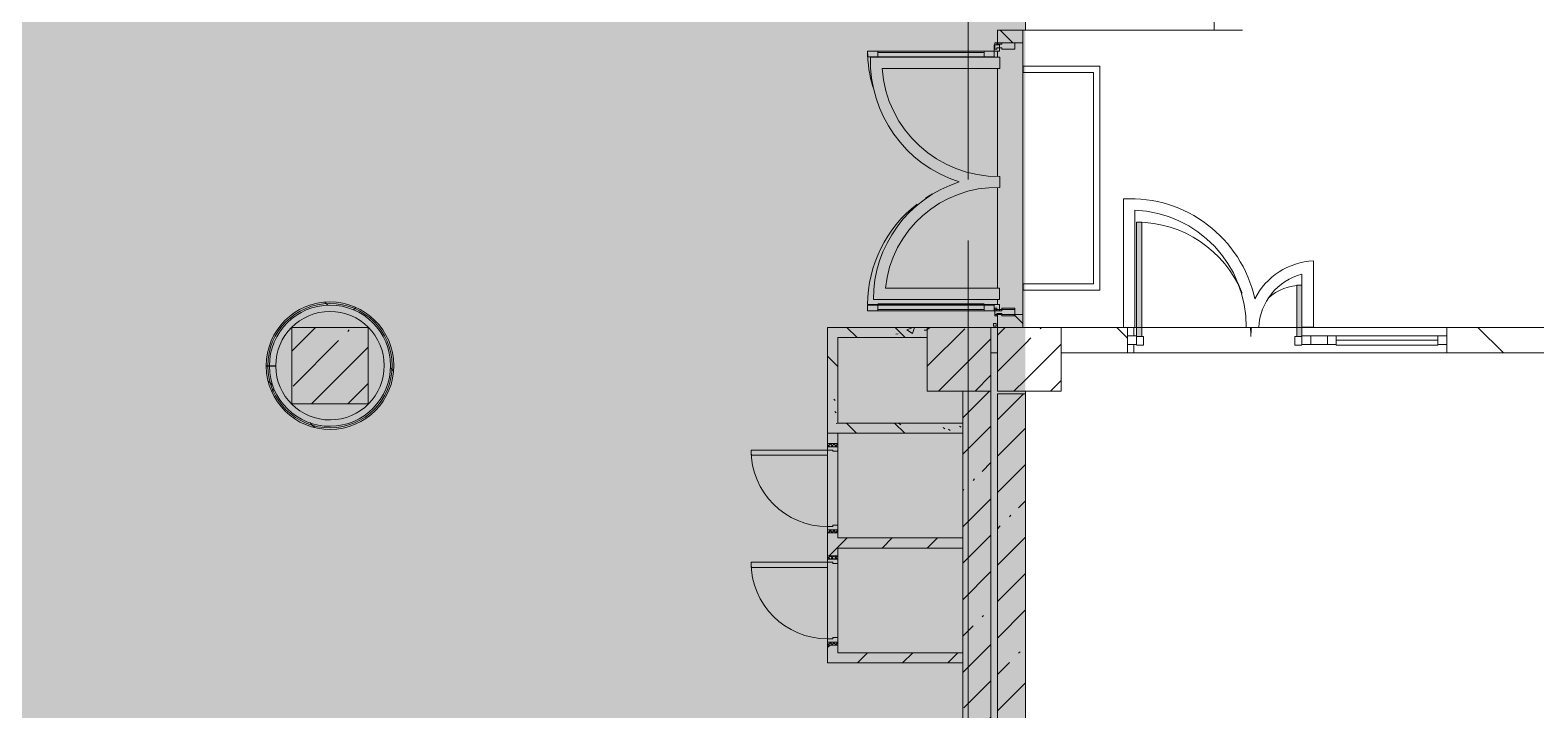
# Model space of a CAD drawing. Header units: millimetres. Extents: x -3245 to 186632, y -8553 to 29000.
# Drawn here: x 90582 to 102382, y 4902 to 10230 of the extents above; entities that cross this region are included whole.
import ezdxf

# ---------------------------------------------------------------- set-up
doc = ezdxf.new("R2010")
doc.units = ezdxf.units.MM
doc.linetypes.add('Осевая', pattern=[3175, 635, -476.25, 1587.5, -476.25])
doc.layers.add('A-DETL-GENF-3', color=7, linetype='Continuous', lineweight=9, true_color=0xc0c0c0, transparency=0.4)
for name, color, linetype, lineweight, true_color in [('A-DETL-GENF-4', 7, 'Continuous', 5, 0xe2e2e2), ('A-DETL-GENF-5', 7, 'Continuous', 5, 0xaaaaaa), ('A-DETL-GENF-6', 7, 'Continuous', 5, 0xb7b7b7), ('A-DOOR-2', 7, 'Continuous', 5, 0xaaaaaa), ('A-DOOR-3', 7, 'Continuous', 5, 0xe2e2e2), ('A-DOOR-4', 7, 'Continuous', 5, 0xb7b7b7), ('A-DOOR-FRAM-2', 7, 'Continuous', 5, 0xe2e2e2), ('A-DOOR-FRAM-3', 7, 'Continuous', 5, 0xaaaaaa), ('A-DOOR-FRAM-4', 7, 'Continuous', 5, 0xb7b7b7), ('A-FLOR-1', 7, 'Continuous', 5, 0xb7b7b7), ('A-FLOR-2', 7, 'Continuous', 5, 0xaaaaaa), ('A-GLAZ-CWMG-2', 7, 'Continuous', 5, 0x737373), ('A-WALL-8', 7, 'Continuous', 9, 0x737373), ('A-WALL-9', 7, 'Continuous', 5, 0x737373), ('I-WALL-27', 7, 'Continuous', 5, 0xe7e7e7), ('I-WALL-30', 7, 'Continuous', 5, 0x737373), ('I-WALL-31', 7, 'Continuous', 5, 0x787878), ('S-COLS-1', 7, 'Continuous', 5, 0x737373)]:
    doc.layers.add(name, color=color, linetype=linetype, lineweight=lineweight, true_color=true_color)
for name, color, linetype, lineweight in [('A-GLAZ-CURT-3', 7, 'Continuous', 5), ('A-GLAZ-CWMG-4', 7, 'Continuous', 5), ('I-WALL-29', 7, 'Continuous', 5), ('S-COLS-2', 7, 'Continuous', 5), ('Оси', 7, 'Continuous', 9), ('Оси-2', 7, 'Осевая', 9)]:
    doc.layers.add(name, color=color, linetype=linetype, lineweight=lineweight)
pattern_1 = [(45, (-38790, -7650), (-285.123, 285.123), []), (45, (-38504.88, -7650), (-285.123, 285.123), [504.031, -100.806, 16.764, -84.042])]
pattern_2 = [(45, (59622.45, 0), (-285.123, 285.123), []), (45, (59907.57, 0), (-285.123, 285.123), [504.031, -100.806, 16.764, -84.042])]
pattern_3 = [(135, (59622.45, 0), (-353.5534, -353.5534), [])]
pattern_4 = [(135, (59622.45, 0), (-377.171, -377.171), [533.4, -88.9, 17.78, -88.9]), (135, (59622.45, 376.94), (-377.171, -377.171), []), (50, (59622.45, 0), (637.6445, -55.7866), [66.675, -733.425]), (355, (59622.45, 0), (-123.349, 668.699), [53.34, -586.74]), (100.451, (59675.6, -4.65), (514.299, 612.908), [56.665, -623.315]), (46.184, (59622.45, 177.8), (948.776, -147.15), [100.012, -1100.137]), (96.636, (59701.5, 165.5), (830.91, 865.997), [84.998, -934.973]), (351.184, (59622.45, 177.8), (830.918, 865.988), [80.01, -880.11]), (21, (59711.35, 133.35), (530.6506, -357.928), [66.675, -733.425]), (326, (59711.35, 133.35), (216.308, 644.658), [53.34, -586.74]), (71.451, (59755.6, 103.5), (746.96, 286.724), [56.665, -623.315]), (37.5, (59622.45, 0), (10.8105, 295.9426), [16.764, -562.864, 16.764, -578.866, -588.962]), (37.5, (59622.45, 0), (10.8105, 295.9426), [-1175.258, 16.764, -572.198]), (7.5, (59622.45, 0), (233.8692, 350.6318), [16.764, -322.834, 16.764, -549.529, -224.472]), (7.5, (59622.45, 0), (233.8692, 350.6318), [-905.891, 16.764, -207.708]), (327.5, (59424.2, 0), (474.5678, -20.0513), [16.764, -205.486, 16.764, -676.656, -920.115]), (327.5, (59424.2, 0), (474.5678, -20.0513), [-915.67, 16.764, -903.351]), (317.5, (59335.3, 0), (518.452, 88.9934), [16.764, -272.161, 16.764, -443.738, -653.415]), (317.5, (59335.3, 0), (518.452, 88.9934), [-749.427, 16.764, -636.651])]
pattern_5 = [(45, (59622.45, 0), (-176.7767, 176.7767), [])]
pattern_6 = [(135, (1951.41, 104.685), (-14.14214, -14.14214), []), (225, (1951.41, 104.685), (14.14214, -14.14214), [])]
pattern_7 = [(45, (-171.384, 104.685), (-14.1421, 14.1421), []), (135, (-171.384, 104.685), (-14.1421, -14.1421), [])]
pattern_8 = [(45, (59622.45, 0), (-530.33, 530.33), []), (135, (59622.45, 0), (-530.33, -530.33), [])]

# ---------------------------------------------------------------- blocks, each defined once
blk = doc.blocks.new('BSC_Колонна _Прямоугольная - 500х500-23286270-2_4_1_птичка')
at = {"layer": 'S-COLS-2'}
h = blk.add_hatch(dxfattribs=at)
h.set_pattern_fill('FP_105', color=256, style=0, pattern_type=2)
h.set_pattern_definition(pattern_1)
h.paths.add_polyline_path([(-30, -250), (-30, 250), (-250, 250), (-250, -250)])
h = blk.add_hatch(dxfattribs=at)
h.set_pattern_fill('FP_105', color=256, style=0, pattern_type=2)
h.set_pattern_definition(pattern_1)
h.paths.add_polyline_path([(-30, -250), (250, -250), (250, 250), (-30, 250), (-30, 100)])
at = {"layer": 'S-COLS-1'}
for p, q in [((-30, 250), (-250, 250)), ((-250, 250), (-250, -250)), ((-250, -250), (-30, -250))]:
    blk.add_line(p, q, dxfattribs=at)
at = {"layer": 'S-COLS-2'}
for p, q in [((250, 250), (-30, 250)), ((250, -250), (250, 250)), ((-30, -250), (250, -250))]:
    blk.add_line(p, q, dxfattribs=at)
blk = doc.blocks.new('BSC_Колонна _Прямоугольная - 600х600-V131-2_4_1_птичка')
at = {"layer": 'S-COLS-2'}
h = blk.add_hatch(dxfattribs=at)
h.set_pattern_fill('FP_149', color=256, style=0, pattern_type=2)
h.set_pattern_definition([(45, (-33310, -7600), (-285.123, 285.123), []), (45, (-33024.88, -7600), (-285.123, 285.123), [504.031, -100.806, 16.764, -84.042])])
h.paths.add_polyline_path([(-135, -300), (300, -300), (300, 300), (-300, 300), (-300, -300)])
at = {"layer": 'S-COLS-1'}
for p, q in [((300, 300), (-300, 300)), ((-300, 300), (-300, -300)), ((300, -300), (300, 300)), ((-300, -300), (300, -300))]:
    blk.add_line(p, q, dxfattribs=at)
blk = doc.blocks.new('BSC_Колонна _Прямоугольная - 500х500-V177-2_4_1_птичка')
at = {"layer": 'S-COLS-2'}
h = blk.add_hatch(dxfattribs=at)
h.set_pattern_fill('FP_183', color=256, style=0, pattern_type=2)
h.set_pattern_definition([(45, (-38240, -7650), (-285.123, 285.123), []), (45, (-37954.88, -7650), (-285.123, 285.123), [504.031, -100.806, 16.764, -84.042])])
h.paths.add_polyline_path([(-250, -250), (250, -250), (250, 250), (-250, 250), (-250, 100)])
at = {"layer": 'S-COLS-1'}
for p, q in [((250, 250), (-250, 250)), ((-250, 250), (-250, -250)), ((250, -250), (250, 250)), ((-250, -250), (250, -250))]:
    blk.add_line(p, q, dxfattribs=at)
blk = doc.blocks.new('110_Дверь_СКБ_1Ст - д-18 700x2100h_Технический шкаф ЭОМ и СС-21511926-2_4_1_птичка')
at = {"layer": 'A-DOOR-2'}
h = blk.add_hatch(dxfattribs=at)
h.set_pattern_fill('FP_55', color=256, style=0, pattern_type=2)
h.set_pattern_definition(pattern_6)
h.paths.add_polyline_path([(337.5, -40), (362.5, -40), (362.5, 40), (337.5, 40)])
at = {"layer": 'A-DOOR-3'}
h = blk.add_hatch(color=256, dxfattribs=at)
h.paths.add_polyline_path([(-312.5, -40), (-277.5, -40), (-277.5, 0), (-287.5, 0), (-287.5, 40), (-312.5, 40)])
h.paths.add_polyline_path([(302.5, -40), (337.5, -40), (337.5, 40), (312.5, 40), (312.5, 0), (302.5, 0)])
at = {"layer": 'A-DOOR-FRAM-2'}
blk.add_hatch(color=256, dxfattribs=at).paths.add_polyline_path([(272.5, 640), (272.5, 40), (312.5, 40), (312.5, 640)])
at = {"layer": 'A-DOOR-FRAM-3'}
h = blk.add_hatch(dxfattribs=at)
h.set_pattern_fill('FP_56', color=256, style=0, pattern_type=2)
h.set_pattern_definition(pattern_7)
h.paths.add_polyline_path([(-337.5, -40), (-312.5, -40), (-312.5, 40), (-337.5, 40)])
at = {"layer": 'A-DOOR-4'}
for p, q in [((312.5, 640), (272.5, 640)), ((272.5, 640), (272.5, 40)), ((312.5, 40), (312.5, 640)), ((272.5, 40), (312.5, 40))]:
    blk.add_line(p, q, dxfattribs=at)
blk.add_arc((312.5, 40), 600, 90, 180, dxfattribs=at)
at = {"layer": 'A-DOOR-FRAM-4'}
for p, q in [((-312.5, 40), (-337.5, 40)), ((-337.5, 40), (-337.5, -40)), ((-287.5, 40), (-312.5, 40)), ((-312.5, 40), (-312.5, -40)), ((-312.5, -40), (-312.5, 40)), ((-287.5, 0), (-287.5, 40)), ((-287.5, 40), (272.5, 40)), ((312.5, 40), (312.5, 0)), ((337.5, 40), (312.5, 40)), ((337.5, -40), (337.5, 40)), ((362.5, 40), (337.5, 40)), ((337.5, 40), (337.5, -40)), ((362.5, -40), (362.5, 40)), ((-337.5, -40), (-312.5, -40)), ((-312.5, -40), (-277.5, -40)), ((-277.5, 0), (-287.5, 0)), ((-277.5, -40), (-277.5, 0)), ((302.5, -40), (-277.5, -40)), ((312.5, 0), (302.5, 0)), ((302.5, 0), (302.5, -40)), ((302.5, -40), (337.5, -40)), ((337.5, -40), (362.5, -40))]:
    blk.add_line(p, q, dxfattribs=at)
blk = doc.blocks.new('110_Дверь_СКБ_1Ст - д-18 700x2100h_Технический шкаф ЭОМ и СС-V188-2_4_1_птичка')
at = {"layer": 'A-DOOR-2'}
h = blk.add_hatch(dxfattribs=at)
h.set_pattern_fill('FP_55', color=256, style=0, pattern_type=2)
h.set_pattern_definition(pattern_6)
h.paths.add_polyline_path([(337.5, 40), (337.5, -40), (362.5, -40), (362.5, 40)])
at = {"layer": 'A-DOOR-3'}
h = blk.add_hatch(color=256, dxfattribs=at)
h.paths.add_polyline_path([(-312.5, -40), (-277.5, -40), (-277.5, 0), (-287.5, 0), (-287.5, 40), (-312.5, 40)])
h.paths.add_polyline_path([(302.5, 0), (302.5, -40), (337.5, -34.6), (337.5, 40), (312.5, 40), (312.5, 0)])
at = {"layer": 'A-DOOR-FRAM-2'}
blk.add_hatch(color=256, dxfattribs=at).paths.add_polyline_path([(272.5, 640), (272.5, 40), (312.5, 40), (312.5, 640)])
at = {"layer": 'A-DOOR-FRAM-3'}
h = blk.add_hatch(dxfattribs=at)
h.set_pattern_fill('FP_56', color=256, style=0, pattern_type=2)
h.set_pattern_definition(pattern_7)
h.paths.add_polyline_path([(-337.5, -40), (-312.5, -40), (-312.5, 40), (-337.5, 40)])
at = {"layer": 'A-DOOR-4'}
for p, q in [((312.5, 640), (272.5, 640)), ((272.5, 640), (272.5, 40)), ((312.5, 40), (312.5, 640)), ((272.5, 40), (312.5, 40))]:
    blk.add_line(p, q, dxfattribs=at)
blk.add_arc((312.5, 40), 600, 90, 180, dxfattribs=at)
at = {"layer": 'A-DOOR-FRAM-4'}
for p, q in [((-312.5, 40), (-337.5, 40)), ((-337.5, 40), (-337.5, -40)), ((-287.5, 40), (-312.5, 40)), ((-312.5, 40), (-312.5, -40)), ((-312.5, -40), (-312.5, 40)), ((-287.5, 0), (-287.5, 40)), ((-287.5, 40), (272.5, 40)), ((312.5, 40), (312.5, 0)), ((337.5, 40), (312.5, 40)), ((337.5, -34.6), (337.5, 40)), ((362.5, 40), (337.5, 40)), ((337.5, 40), (337.5, -34.6)), ((362.5, -40), (362.5, 40)), ((-337.5, -40), (-312.5, -40)), ((-312.5, -40), (-277.5, -40)), ((-277.5, 0), (-287.5, 0)), ((-277.5, -40), (-277.5, 0)), ((302.5, -40), (-277.5, -40)), ((312.5, 0), (302.5, 0)), ((302.5, 0), (302.5, -40)), ((302.5, -40), (337.5, -40)), ((337.5, -40), (362.5, -40))]:
    blk.add_line(p, q, dxfattribs=at)
blk = doc.blocks.new('Прямоугольный импост - Импост структурный с накладкой - 160мм Темный-31239214-2_4_1_птичка')
at = {"layer": 'A-GLAZ-CWMG-2'}
for p, q in [((-50, 0), (-50, 17)), ((-50, 17), (0, 17)), ((-40, 0), (-50, 0)), ((-40, -40), (-40, 0)), ((0, 0), (-10, 0)), ((-10, 0), (-10, -40)), ((0, 17), (0, 0)), ((-50, -140), (-50, -40)), ((-50, -40), (-40, -40)), ((-10, -40), (0, -40)), ((0, -40), (0, -140)), ((0, -140), (-50, -140))]:
    blk.add_line(p, q, dxfattribs=at)
blk = doc.blocks.new('Дверь_Витражная_остекление_ - ДВН_ДАО_Главный вход_1800 в свету 5-32258809-2_4_1_птичка')
at = {"layer": 'A-DETL-GENF-4'}
for points in [[(-947.5, -723.4), (-947.5, -20), (-992.5, -20), (-992.5, -1012.5), (-947.5, -1012.5)], [(1042.5, -1012.5), (1042.5, -20), (997.5, -20), (997.5, -1012.5)]]:
    blk.add_hatch(color=256, dxfattribs=at).paths.add_polyline_path(points)
at = {"layer": 'A-DETL-GENF-6'}
for p, q in [((-947.5, -20), (-992.5, -20)), ((-992.5, -1012.5), (-992.5, -20)), ((-947.5, -20), (-992.5, -20)), ((-992.5, -20), (-992.5, -1012.5)), ((-992.5, -100), (-947.5, -100)), ((-982.5, -932.5), (-982.5, -100)), ((-947.5, -1012.5), (-947.5, -20)), ((-947.5, -1012.5), (-947.5, -20)), ((988.5, -932.5), (988.5, -100)), ((997.5, -1012.5), (997.5, -20)), ((997.5, -20), (997.5, -1012.5)), ((1042.5, -100), (997.5, -100)), ((1032.5, -932.5), (1032.5, -100)), ((1042.5, -1012.5), (1042.5, -20)), ((1042.5, -1012.5), (1042.5, -20)), ((-992.5, -932.5), (-947.5, -932.5)), ((1042.5, -932.5), (997.5, -932.5)), ((-992.5, -1012.5), (-947.5, -1012.5)), ((-992.5, -1012.5), (-947.5, -1012.5)), ((1042.5, -1012.5), (997.5, -1012.5)), ((997.5, -1012.5), (1042.5, -1012.5))]:
    blk.add_line(p, q, dxfattribs=at)
at = {"layer": 'A-DOOR-4'}
for p, q in [((-1042.5, 20), (-992.5, 20)), ((-1042.5, -20), (-1042.5, 20)), ((-992.5, 20), (-992.5, -20)), ((992.5, 20), (1042.5, 20)), ((992.5, -20), (992.5, 20)), ((1042.5, 20), (1042.5, -20)), ((-992.5, -20), (-1042.5, -20)), ((-992.5, -1012.5), (-992.5, -20)), ((992.5, -1012.5), (992.5, -20)), ((1042.5, -20), (992.5, -20))]:
    blk.add_line(p, q, dxfattribs=at)
for centre, start, end in [((992.5, -20), 209.21115, 212.8228), ((992.5, -20), 217.57984, 270), ((-992.5, -20), 270, 286.54233)]:
    blk.add_arc(centre, 992.5, start, end, dxfattribs=at)
blk = doc.blocks.new('Прямоугольный импост - Импост структурный с накладкой - 160мм Темный-31915521-2_4_1_птичка')
at = {"layer": 'A-GLAZ-CWMG-2'}
for p, q in [((-25, 0), (-25, 17)), ((-25, 17), (25, 17)), ((-15, 0), (-25, 0)), ((-15, -40), (-15, 0)), ((25, 0), (15, 0)), ((15, 0), (15, -40)), ((25, 17), (25, 0)), ((-25, -140), (-25, -40)), ((-25, -40), (-15, -40)), ((15, -40), (25, -40)), ((25, -40), (25, -140)), ((25, -140), (-25, -140))]:
    blk.add_line(p, q, dxfattribs=at)
blk = doc.blocks.new('Прямоугольный импост - Импост структурный с накладкой - 160мм Темный-31239248-2_4_1_птичка')
at = {"layer": 'A-GLAZ-CWMG-2'}
for p, q in [((0, 17), (-50, 17)), ((-50, 17), (-50, 0)), ((-50, 0), (-40, 0)), ((-40, 0), (-40, -40)), ((-10, -40), (-10, 0)), ((-10, 0), (0, 0)), ((0, 0), (0, 17)), ((-40, -40), (-50, -40)), ((-50, -40), (-50, -140)), ((0, -40), (-10, -40)), ((0, -140), (0, -40)), ((-50, -140), (0, -140))]:
    blk.add_line(p, q, dxfattribs=at)
blk = doc.blocks.new('Прямоугольный импост - 50 x 70 мм-V248-2_4_1_птичка')
at = {"layer": 'A-GLAZ-CWMG-4'}
for p, q in [((-70, 35), (0, 35)), ((-70, -35), (-70, 35)), ((0, 35), (0, -35)), ((0, -35), (-70, -35))]:
    blk.add_line(p, q, dxfattribs=at)
blk = doc.blocks.new('Дверь_Витражная_остекление_ - ДВН_ДАО_Главный вход_1200 в свету-V249-2_4_1_птичка')
at = {"layer": 'A-DOOR-3'}
for points in [[(-647.5, 30), (-607.5, 30), (-610.8, 925), (-647.5, 925), (-647.5, 35)], [(647.5, 30), (647.5, 430), (607.5, 430), (607.5, 30)]]:
    blk.add_hatch(color=256, dxfattribs=at).paths.add_polyline_path(points)
at = {"layer": 'A-DETL-GENF-5'}
for p, q in [((-607.5, 925), (-647.5, 925)), ((-647.5, 925), (-647.5, 35)), ((-607.5, 30), (-607.5, 925)), ((647.5, 430), (607.5, 430)), ((607.5, 430), (607.5, 30)), ((647.5, 35), (647.5, 430)), ((-647.5, 30), (-607.5, 30)), ((-592.5, 30), (-647.5, 30)), ((-592.5, -40), (-592.5, 30)), ((592.5, -40), (592.5, 30)), ((592.5, 30), (647.5, 30)), ((607.5, 30), (647.5, 30)), ((-647.5, -40), (-592.5, -40)), ((647.5, -40), (592.5, -40))]:
    blk.add_line(p, q, dxfattribs=at)
at = {"layer": 'A-DOOR-2'}
for p, q in [((-647.5, 925), (-647.5, 35)), ((647.5, 430), (647.5, 35))]:
    blk.add_line(p, q, dxfattribs=at)
for centre, radius, start, end in [((-647.5, 30), 895, 22.29231, 90), ((647.5, 30), 400, 90, 131.44756), ((-647.5, 30), 895, 360, 4.55581), ((647.5, 30), 400, 169.71082, 180)]:
    blk.add_arc(centre, radius, start, end, dxfattribs=at)
blk = doc.blocks.new('Системная панель - Стемалит - 40мм-V250-2_4_1_птичка')
at = {"layer": 'A-GLAZ-CURT-3'}
for p, q in [((65, 35), (-65, 35)), ((-65, 35), (-65, -35)), ((65, -35), (65, 35)), ((-65, -35), (65, -35))]:
    blk.add_line(p, q, dxfattribs=at)
blk = doc.blocks.new('Прямоугольный импост - 50 x 70 мм-V251-2_4_1_птичка')
at = {"layer": 'A-GLAZ-CWMG-4'}
for p, q in [((-35, 35), (35, 35)), ((-35, -35), (-35, 35)), ((35, 35), (35, -35)), ((35, -35), (-35, -35))]:
    blk.add_line(p, q, dxfattribs=at)
blk = doc.blocks.new('Прямоугольный импост - 50 x 70 мм-V252-2_4_1_птичка')
at = {"layer": 'A-GLAZ-CWMG-4'}
for p, q in [((0, 35), (-70, 35)), ((-70, 35), (-70, -35)), ((0, -35), (0, 35)), ((-70, -35), (0, -35))]:
    blk.add_line(p, q, dxfattribs=at)
blk = doc.blocks.new('Системная панель - Стекло - 40мм-V253-2_4_1_птичка')
at = {"layer": 'A-GLAZ-CURT-3'}
for p, q in [((397.5, 0), (-397.5, 0)), ((-397.5, 0), (-397.5, -40)), ((397.5, -40), (397.5, 0)), ((-397.5, -40), (397.5, -40))]:
    blk.add_line(p, q, dxfattribs=at)
blk = doc.blocks.new('Прямоугольный импост - 50 x 70 мм-V254-2_4_1_птичка')
at = {"layer": 'A-GLAZ-CWMG-4'}
for p, q in [((-35, 35), (35, 35)), ((-35, -35), (-35, 35)), ((35, 35), (35, -35)), ((35, -35), (-35, -35))]:
    blk.add_line(p, q, dxfattribs=at)
blk = doc.blocks.new('Прямоугольный импост - 50 x 70 мм-V255-2_4_1_птичка')
at = {"layer": 'A-GLAZ-CWMG-4'}
blk.add_line((41991, 7835), (41196, 7835), dxfattribs=at)

msp = doc.modelspace()

# ---------------------------------------------------------------- hatches: boundary and pattern name
at = {"layer": 'A-DETL-GENF-3'}
msp.add_hatch(color=256, dxfattribs=at).paths.add_polyline_path([(92797.5, -280), (98382.4, -280), (98382.4, 23777.7), (93482.4, 23777.7), (93482.4, 27350), (63474.4, 27350), (63474.4, 15358), (59354.4, 15358), (59354.4, -280), (91870, -280)])
at = {"layer": 'I-WALL-27'}
msp.add_hatch(color=256, dxfattribs=at).paths.add_polyline_path([(92954.6, 7125.5), (93030.3, 7135.2), (93134.7, 7171.9), (93172.3, 7190), (93234.9, 7233.7), (93289.6, 7286.9), (93335.2, 7348.2), (93370.3, 7415.9), (93394.2, 7488.5), (93406.1, 7563.9), (93405.7, 7640.2), (93393.2, 7715.5), (93368.7, 7787.8), (93333, 7855.3), (93261.2, 7940.7), (93231.7, 7968.9), (93168.8, 8012), (93099.7, 8044.6), (93026.3, 8065.6), (92950.5, 8074.7), (92874.3, 8071.4), (92797.5, 8055.2), (92728.2, 8028.8), (92662.1, 7990.6), (92603, 7942.2), (92552.5, 7885), (92511.7, 7820.5), (92481.8, 7750.2), (92463.6, 7676.1), (92457.4, 7600), (92507.4, 7600), (92513.5, 7671.7), (92535.7, 7750.3), (92561.3, 7807), (92601.5, 7866.7), (92651.3, 7918.7), (92709.1, 7961.6), (92797.5, 8001.5), (92842.1, 8015.3), (92913.5, 8024.6), (92985.5, 8021.7), (93055.9, 8006.7), (93122.7, 7980), (93184.1, 7942.5), (93238.3, 7895.1), (93283.7, 7839.2), (93328.4, 7750.3), (93343.3, 7708.7), (93355.8, 7637.8), (93356.1, 7565.8), (93344.2, 7494.8), (93320.6, 7426.8), (93285.8, 7363.8), (93232.3, 7300), (93187.1, 7259.7), (93126, 7221.6), (93059.3, 7194.4), (92989.1, 7178.8), (92917.2, 7175.3), (92845.7, 7183.9), (92776.7, 7204.6), (92712.2, 7236.5), (92632.4, 7301.1), (92603.8, 7330.5), (92563.1, 7389.8), (92532.9, 7455.2), (92514.2, 7524.7), (92507.5, 7596.4), (92457.5, 7595.9), (92464.3, 7519.9), (92483.1, 7445.9), (92513.6, 7375.9), (92554.9, 7311.7), (92606, 7255), (92665.5, 7207.1), (92731.8, 7169.4), (92803.4, 7142.9), (92878.3, 7128.1)])
at = {"layer": 'I-WALL-29'}
h = msp.add_hatch(dxfattribs=at)
h.set_pattern_fill('FP_134', color=256, style=0, pattern_type=2)
h.set_pattern_definition(pattern_3)
h.paths.add_polyline_path([(98362.4, 7900), (98362.4, 8000), (98162.4, 8000), (98162.4, 7900)])
h.paths.add_polyline_path([(98362.4, 10130), (98362.4, 10230), (98162.4, 10230), (98162.4, 10130)])
h = msp.add_hatch(dxfattribs=at)
h.set_pattern_fill('FP_227', color=256, style=0, pattern_type=2)
h.set_pattern_definition(pattern_8)
h.paths.add_polyline_path([(92935.7, 7100), (93013.7, 7106.7), (93089.8, 7125.4), (93187.9, 7171.9), (93228.6, 7197.1), (93287.9, 7248.3), (93338.5, 7308.2), (93379.1, 7375.2), (93408.7, 7447.7), (93426.6, 7524), (93432.4, 7602.1), (93426, 7680.2), (93407.4, 7756.3), (93377.1, 7828.6), (93335.9, 7895.3), (93261.2, 7974.7), (93225.1, 8005.4), (93158.2, 8046.1), (93085.7, 8075.9), (93009.5, 8094), (92931.4, 8100), (92853.3, 8093.7), (92777.1, 8075.3), (92704.8, 8045.2), (92638, 8004.1), (92578.5, 7953.2), (92527.7, 7893.5), (92486.8, 7826.7), (92455.9, 7750.3), (92438.6, 7678.1), (92432.4, 7600), (92444.9, 7600), (92451.2, 7678.1), (92470, 7754.2), (92500.6, 7826.3), (92542.5, 7892.5), (92594.4, 7951.2), (92655, 8000.8), (92722.8, 8040.1), (92797.5, 8068.3), (92872.7, 8083.8), (92951, 8087.1), (93028.8, 8077.9), (93104.1, 8056.3), (93175, 8022.9), (93261.2, 7957.9), (93296.3, 7924.5), (93343.6, 7862), (93380.2, 7792.8), (93405.3, 7718.5), (93418.2, 7641.3), (93418.5, 7562.9), (93406.3, 7485.5), (93381.9, 7411.1), (93345.8, 7341.5), (93299, 7278.7), (93242.8, 7224.1), (93163.4, 7171.9), (93108, 7145.2), (93032.9, 7123), (92955.2, 7113), (92876.9, 7115.7), (92797.5, 7131.8), (92702.3, 7171.9), (92658.4, 7196.8), (92597.4, 7245.9), (92545, 7304.1), (92502.6, 7370), (92471.3, 7441.9), (92451.9, 7517.8), (92445, 7595.8), (92432.5, 7595.7), (92439.3, 7517.7), (92458.2, 7441.6), (92488.8, 7369.5), (92530.2, 7303), (92581.6, 7243.8), (92641.5, 7193.4), (92708.6, 7152.9), (92797.5, 7119.6), (92857.5, 7105.6)])
h = msp.add_hatch(dxfattribs=at)
h.set_pattern_fill('FP_227', color=256, style=0, pattern_type=2)
h.set_pattern_definition(pattern_8)
h.paths.add_polyline_path([(92955.2, 7113), (93032.9, 7123), (93108, 7145.2), (93178.6, 7179.2), (93261.2, 7241.9), (93299, 7278.7), (93345.8, 7341.5), (93381.9, 7411.1), (93406.3, 7485.5), (93418.5, 7562.9), (93418.2, 7641.3), (93394.6, 7750.3), (93380.2, 7792.8), (93343.6, 7862), (93296.3, 7924.5), (93239.6, 7978.6), (93175, 8022.9), (93104.1, 8056.3), (93028.8, 8077.9), (92951, 8087.1), (92872.7, 8083.8), (92796, 8068), (92722.8, 8040.1), (92655, 8000.8), (92594.4, 7951.2), (92542.5, 7892.5), (92500.6, 7826.3), (92469, 7750.3), (92451.2, 7678.1), (92444.9, 7600), (92457.4, 7600), (92463.6, 7676.1), (92481.9, 7750.3), (92511.7, 7820.5), (92552.5, 7885), (92603, 7942.2), (92662.1, 7990.6), (92728.2, 8028.8), (92799.5, 8056), (92874.3, 8071.4), (92950.5, 8074.7), (93026.3, 8065.6), (93099.7, 8044.6), (93168.8, 8012), (93231.7, 7968.9), (93287, 7916.2), (93333, 7855.3), (93368.7, 7787.8), (93393.2, 7715.5), (93405.7, 7640.2), (93406.1, 7563.9), (93394.2, 7488.5), (93370.3, 7415.9), (93335.2, 7348.2), (93289.6, 7286.9), (93234.9, 7233.7), (93172.3, 7190), (93103.5, 7156.9), (93030.3, 7135.2), (92954.6, 7125.5), (92878.3, 7128.1), (92797.5, 7145.1), (92727.5, 7171.9), (92665.5, 7207.1), (92606, 7255), (92554.9, 7311.7), (92513.6, 7375.9), (92483.1, 7445.9), (92464.3, 7519.9), (92457.5, 7595.9), (92445, 7595.8), (92451.9, 7517.8), (92471.3, 7441.9), (92502.6, 7370), (92545, 7304.1), (92597.4, 7245.9), (92658.4, 7196.8), (92726.6, 7158.1), (92800, 7130.8), (92876.9, 7115.7)])
h = msp.add_hatch(dxfattribs=at)
h.set_pattern_fill('FP_134', color=256, style=0, pattern_type=2)
h.set_pattern_definition(pattern_3)
h.paths.add_polyline_path([(98112.4, 7700), (98162.4, 7700), (98162.4, 7900), (98112.4, 7900), (98112.4, 7750.3)])
h = msp.add_hatch(dxfattribs=at)
h.set_pattern_fill('FP_134', color=256, style=0, pattern_type=2)
h.set_pattern_definition(pattern_3)
h.paths.add_polyline_path([(102532.4, 7700), (102532.4, 7900), (101683.4, 7900), (101683.4, 7700)])
h.paths.add_polyline_path([(99183.4, 7700), (99183.4, 7900), (98662.4, 7900), (98662.4, 7700)])
h = msp.add_hatch(dxfattribs=at)
h.set_pattern_fill('FP_131', color=256, style=0, pattern_type=2)
h.set_pattern_definition(pattern_2)
h.paths.add_polyline_path([(97892.4, 400), (98112.4, 400), (98112.4, 7400), (97892.4, 7400), (97892.4, 808.9)])
h = msp.add_hatch(dxfattribs=at)
h.set_pattern_fill('FP_131', color=256, style=0, pattern_type=2)
h.set_pattern_definition(pattern_2)
h.paths.add_polyline_path([(98162.4, 410), (98382.4, 410), (98382.4, 7380), (98162.4, 7380), (98162.4, 800.1)])
h = msp.add_hatch(dxfattribs=at)
h.set_pattern_fill('FP_135', color=256, style=0, pattern_type=2)
h.set_pattern_definition(pattern_5)
h.paths.add_polyline_path([(96832.4, 5270), (96912.4, 5270), (96912.4, 5409), (96832.4, 5409)])
h.paths.add_polyline_path([(96912.4, 6109), (96912.4, 6289), (96832.4, 6289), (96832.4, 6109)])
h.paths.add_polyline_path([(96901.9, 6989), (96912.4, 6989), (96912.4, 7070), (96832.4, 7070), (96832.4, 6989)])
h = msp.add_hatch(dxfattribs=at)
h.set_pattern_fill('FP_135', color=256, style=0, pattern_type=2)
h.set_pattern_definition(pattern_5)
h.paths.add_polyline_path([(97892.4, 6170), (97892.4, 6250), (96912.4, 6250), (96912.4, 6170), (97435.1, 6170)])
h = msp.add_hatch(dxfattribs=at)
h.set_pattern_fill('FP_135', color=256, style=0, pattern_type=2)
h.set_pattern_definition(pattern_5)
h.paths.add_polyline_path([(97892.4, 5270), (97892.4, 5350), (96912.4, 5350), (96912.4, 5270), (97435.1, 5270)])
at = {"layer": 'I-WALL-31'}
h = msp.add_hatch(dxfattribs=at)
h.set_pattern_fill('FP_142', color=256, style=0, pattern_type=2)
h.set_pattern_definition(pattern_4)
h.paths.add_polyline_path([(96912.4, 7150), (96912.4, 7900), (96832.4, 7900), (96832.4, 7150), (96869.1, 7150)])
h = msp.add_hatch(dxfattribs=at)
h.set_pattern_fill('FP_142', color=256, style=0, pattern_type=2)
h.set_pattern_definition(pattern_4)
h.paths.add_polyline_path([(97435.1, 7820), (97612.4, 7820), (97612.4, 7900), (96912.4, 7900), (96912.4, 7820)])
h = msp.add_hatch(dxfattribs=at)
h.set_pattern_fill('FP_142', color=256, style=0, pattern_type=2)
h.set_pattern_definition(pattern_4)
h.paths.add_polyline_path([(96912.4, 7070), (97892.4, 7070), (97892.4, 7150), (96832.4, 7150), (96832.4, 7070), (96885.4, 7070)])

# ---------------------------------------------------------------- linework, layer by layer
at = {"layer": 'A-FLOR-1'}
for p, q in [((98382.4, 10230), (98362.6, 10230)), ((98162.4, 10120), (98162.4, 10130)), ((98162.4, 10130), (98162.4, 10120)), ((98162.4, 10064.1), (98162.4, 10018)), ((98180.8, 10018), (97167.1, 10018)), ((97259.1, 9928), (98180.8, 9928)), ((98162.4, 9928), (98162.4, 9083.9)), ((98180.8, 9928), (98180.8, 10018)), ((98365.2, 9947.2), (98365.2, 9897.2)), ((98162.4, 8996.1), (98162.4, 8208)), ((98180.8, 8996.7), (98180.8, 9083.1)), ((98179.4, 8208), (97285.1, 8208)), ((98179.4, 8118), (98179.4, 8208)), ((98365.2, 8241.3), (98365.2, 8191.3)), ((97190.4, 8118), (98179.4, 8118)), ((98162.4, 8118), (98162.4, 8080)), ((98382.4, 7400), (98382.4, 7380))]:
    msp.add_line(p, q, dxfattribs=at)
for centre, radius, start, end in [((98166.8, 9993), 1000, 178.56746, 252.28756), ((98166.8, 9993), 910, 184.09604, 270.88287), ((98159.4, 8118), 969, 107.84035, 180), ((98159.4, 8118), 879, 88.60541, 174.12324)]:
    msp.add_arc(centre, radius, start, end, dxfattribs=at)
at = {"layer": 'A-FLOR-2'}
for p, q in [((100082.4, 10230), (99862.4, 10230)), ((98965.2, 9947.2), (98365.2, 9947.2)), ((98965.2, 8191.3), (98965.2, 9947.2)), ((98365.2, 9897.2), (98915.2, 9897.2)), ((98915.2, 9897.2), (98915.2, 8241.3)), ((99150.5, 8907.6), (99150.5, 7900)), ((99240.5, 7900), (99240.5, 8818.2)), ((100639.4, 7903), (100639.4, 8421.4)), ((100549.4, 8317.2), (100549.4, 7903)), ((98915.2, 8241.3), (98365.2, 8241.3)), ((98365.2, 8191.3), (98965.2, 8191.3)), ((101683.4, 7900), (99183.4, 7900)), ((99232.4, 7900), (99232.4, 7835)), ((99240.5, 7900), (100113, 7900)), ((100211, 7900), (101683.4, 7900)), ((100549.4, 7903), (100639.4, 7903)), ((99232.4, 7765), (99232.4, 7700))]:
    msp.add_line(p, q, dxfattribs=at)
for centre, radius, start, end in [((99203.1, 7909), 1000, 12.44956, 93.01125), ((99203.1, 7909), 910, 359.43333, 87.64026), ((100664.4, 7878), 544, 92.63401, 153.04618), ((100664.4, 7878), 454, 104.67311, 177.22246)]:
    msp.add_arc(centre, radius, start, end, dxfattribs=at)
at = {"layer": 'A-WALL-8'}
for p, q in [((97892.4, 7070), (97892.4, 7150)), ((96912.4, 7070), (96832.4, 7070)), ((97892.4, 6170), (97892.4, 6250)), ((97892.4, 5270), (97892.4, 5350))]:
    msp.add_line(p, q, dxfattribs=at)
for radius in [487.5, 475]:
    msp.add_arc((92932.4, 7600), radius, 180.49142, 180, dxfattribs=at)
at = {"layer": 'A-WALL-9'}
for p, q in [((98151.9, 7931), (98131.9, 7931)), ((98131.9, 7931), (98131.9, 7911)), ((98131.9, 7911), (98151.9, 7911)), ((98151.9, 7911), (98151.9, 7931))]:
    msp.add_line(p, q, dxfattribs=at)
at = {"layer": 'I-WALL-29'}
for p, q in [((99862.4, 11660), (99862.4, 10230)), ((98382.4, 10230), (99862.4, 10230)), ((99183.4, 7900), (98662.4, 7900)), ((99183.4, 7700), (99183.4, 7900)), ((101683.4, 7900), (101683.4, 7700)), ((101683.4, 7900), (102532.4, 7900)), ((102532.4, 7700), (98662.4, 7700))]:
    msp.add_line(p, q, dxfattribs=at)
at = {"layer": 'I-WALL-30'}
for p, q in [((98382.4, 12070), (98382.4, 10230)), ((98362.4, 10230), (98162.4, 10230)), ((98162.4, 10230), (98162.4, 10130)), ((98362.4, 10230), (98362.4, 7900)), ((98162.4, 10130), (98362.4, 10130)), ((98162.4, 10018), (98162.4, 10064.1)), ((98162.4, 9083.9), (98162.4, 9928)), ((98162.4, 8208), (98162.4, 8996.1)), ((98162.4, 8080), (98162.4, 8118)), ((98362.4, 8000), (98162.4, 8000)), ((98162.4, 8000), (98162.4, 7900)), ((97612.4, 7900), (96832.4, 7900)), ((96832.4, 7900), (96832.4, 6989)), ((96912.4, 7820), (97612.4, 7820)), ((96912.4, 7150), (96912.4, 7820)), ((98162.4, 7900), (98112.4, 7900)), ((98112.4, 7700), (98162.4, 7700)), ((92432.4, 7600), (92507.4, 7600)), ((92507.5, 7596.4), (92432.5, 7595.7)), ((97892.4, 7400), (97892.4, 7150)), ((98112.4, 400), (98112.4, 7400)), ((98382.4, 7380), (98162.4, 7380)), ((98162.4, 7380), (98162.4, 410)), ((98382.4, 800), (98382.4, 7380)), ((97892.4, 7150), (96912.4, 7150)), ((96912.4, 7070), (97892.4, 7070)), ((96912.4, 6989), (96912.4, 7070)), ((97892.4, 7070), (97892.4, 6250)), ((96832.4, 6289), (96832.4, 6109)), ((96912.4, 6250), (96912.4, 6289)), ((97892.4, 6250), (96912.4, 6250)), ((96912.4, 6109), (96912.4, 6170)), ((96912.4, 6170), (97892.4, 6170)), ((97892.4, 6170), (97892.4, 5350)), ((96832.4, 5409), (96832.4, 5270)), ((96912.4, 5350), (96912.4, 5409)), ((97892.4, 5350), (96912.4, 5350)), ((96832.4, 5270), (97892.4, 5270)), ((97892.4, 5270), (97892.4, 400))]:
    msp.add_line(p, q, dxfattribs=at)
for radius in [500, 425]:
    msp.add_arc((92932.4, 7600), radius, 180.49142, 180, dxfattribs=at)
at = {"layer": 'Оси'}
msp.add_line((97932.4, -4552.8), (97932.4, 7947.2), dxfattribs=at)
at = {"layer": 'Оси-2'}
msp.add_line((97932.4, 7947.2), (97932.4, 11277.7), dxfattribs=at)

# ---------------------------------------------------------------- block references
at = {"layer": 'A-DOOR-2'}
msp.add_blockref('Дверь_Витражная_остекление_ - ДВН_ДАО_Главный вход_1200 в свету-V249-2_4_1_птичка', (99900.9, 7800), dxfattribs=at)
at = {"layer": 'A-DOOR-4'}
for name, p, rotation in [('Дверь_Витражная_остекление_ - ДВН_ДАО_Главный вход_1800 в свету 5-32258809-2_4_1_птичка', (98158.4, 9072.5), 269.9999999999999), ('110_Дверь_СКБ_1Ст - д-18 700x2100h_Технический шкаф ЭОМ и СС-V188-2_4_1_птичка', (96872.4, 6626.5), 89.99999999999991), ('110_Дверь_СКБ_1Ст - д-18 700x2100h_Технический шкаф ЭОМ и СС-21511926-2_4_1_птичка', (96872.4, 5746.5), 89.99999999999991)]:
    msp.add_blockref(name, p, dxfattribs=dict(at, rotation=rotation))
at = {"layer": 'A-GLAZ-CURT-3'}
for name, p in [('Системная панель - Стемалит - 40мм-V250-2_4_1_птичка', (100683.4, 7800)), ('Системная панель - Стекло - 40мм-V253-2_4_1_птичка', (101215.9, 7800))]:
    msp.add_blockref(name, p, dxfattribs=at)
at = {"layer": 'A-GLAZ-CWMG-2', "rotation": 89.99999999999993}
msp.add_blockref('Прямоугольный импост - Импост структурный с накладкой - 160мм Темный-31239248-2_4_1_птичка', (98158.4, 10130), dxfattribs=at)
at = {"layer": 'A-GLAZ-CWMG-2', "extrusion": (0, 0, -1), "rotation": 270.0000000000001}
for name, p in [('Прямоугольный импост - Импост структурный с накладкой - 160мм Темный-31239214-2_4_1_птичка', (-98158.4, 8000)), ('Прямоугольный импост - Импост структурный с накладкой - 160мм Темный-31915521-2_4_1_птичка', (-98158.4, 8015))]:
    msp.add_blockref(name, p, dxfattribs=at)
at = {"layer": 'A-GLAZ-CWMG-4', "rotation": 180}
msp.add_blockref('Прямоугольный импост - 50 x 70 мм-V252-2_4_1_птичка', (99183.4, 7800), dxfattribs=at)
at = {"layer": 'A-GLAZ-CWMG-4', "extrusion": (0, 0, -1), "rotation": 180}
for name, p in [('Прямоугольный импост - 50 x 70 мм-V251-2_4_1_птичка', (-100583.4, 7800)), ('Прямоугольный импост - 50 x 70 мм-V254-2_4_1_птичка', (-100783.4, 7800)), ('Прямоугольный импост - 50 x 70 мм-V248-2_4_1_птичка', (-101683.4, 7800))]:
    msp.add_blockref(name, p, dxfattribs=at)
at = {"layer": 'A-GLAZ-CWMG-4'}
msp.add_blockref('Прямоугольный импост - 50 x 70 мм-V255-2_4_1_птичка', (59622.4, 0), dxfattribs=at)
at = {"layer": 'S-COLS-1'}
for name, p in [('BSC_Колонна _Прямоугольная - 600х600-V131-2_4_1_птичка', (92932.4, 7600)), ('BSC_Колонна _Прямоугольная - 500х500-V177-2_4_1_птичка', (97862.4, 7650))]:
    msp.add_blockref(name, p, dxfattribs=at)
at = {"layer": 'S-COLS-2'}
msp.add_blockref('BSC_Колонна _Прямоугольная - 500х500-23286270-2_4_1_птичка', (98412.4, 7650), dxfattribs=at)

doc.saveas('drawing.dxf')
